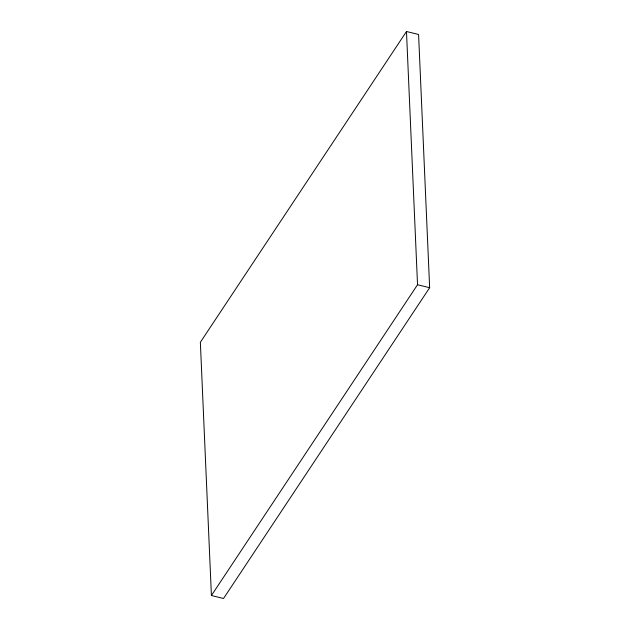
<?xml version="1.0" encoding="UTF-8"?>
<svg xmlns="http://www.w3.org/2000/svg" width="630" height="630" viewBox="0 0 630 630"><rect width="100%" height="100%" fill="white"/><g stroke="black" fill="none" stroke-linecap="round" stroke-linejoin="round"><path stroke-width="0.94" d="M406.476 31.5L200.356 342.279L211.412 595.515L223.524 598.5L429.644 287.721L418.588 34.485L406.476 31.5L417.533 284.728L211.412 595.515M417.533 284.728L429.644 287.721"/></g></svg>
